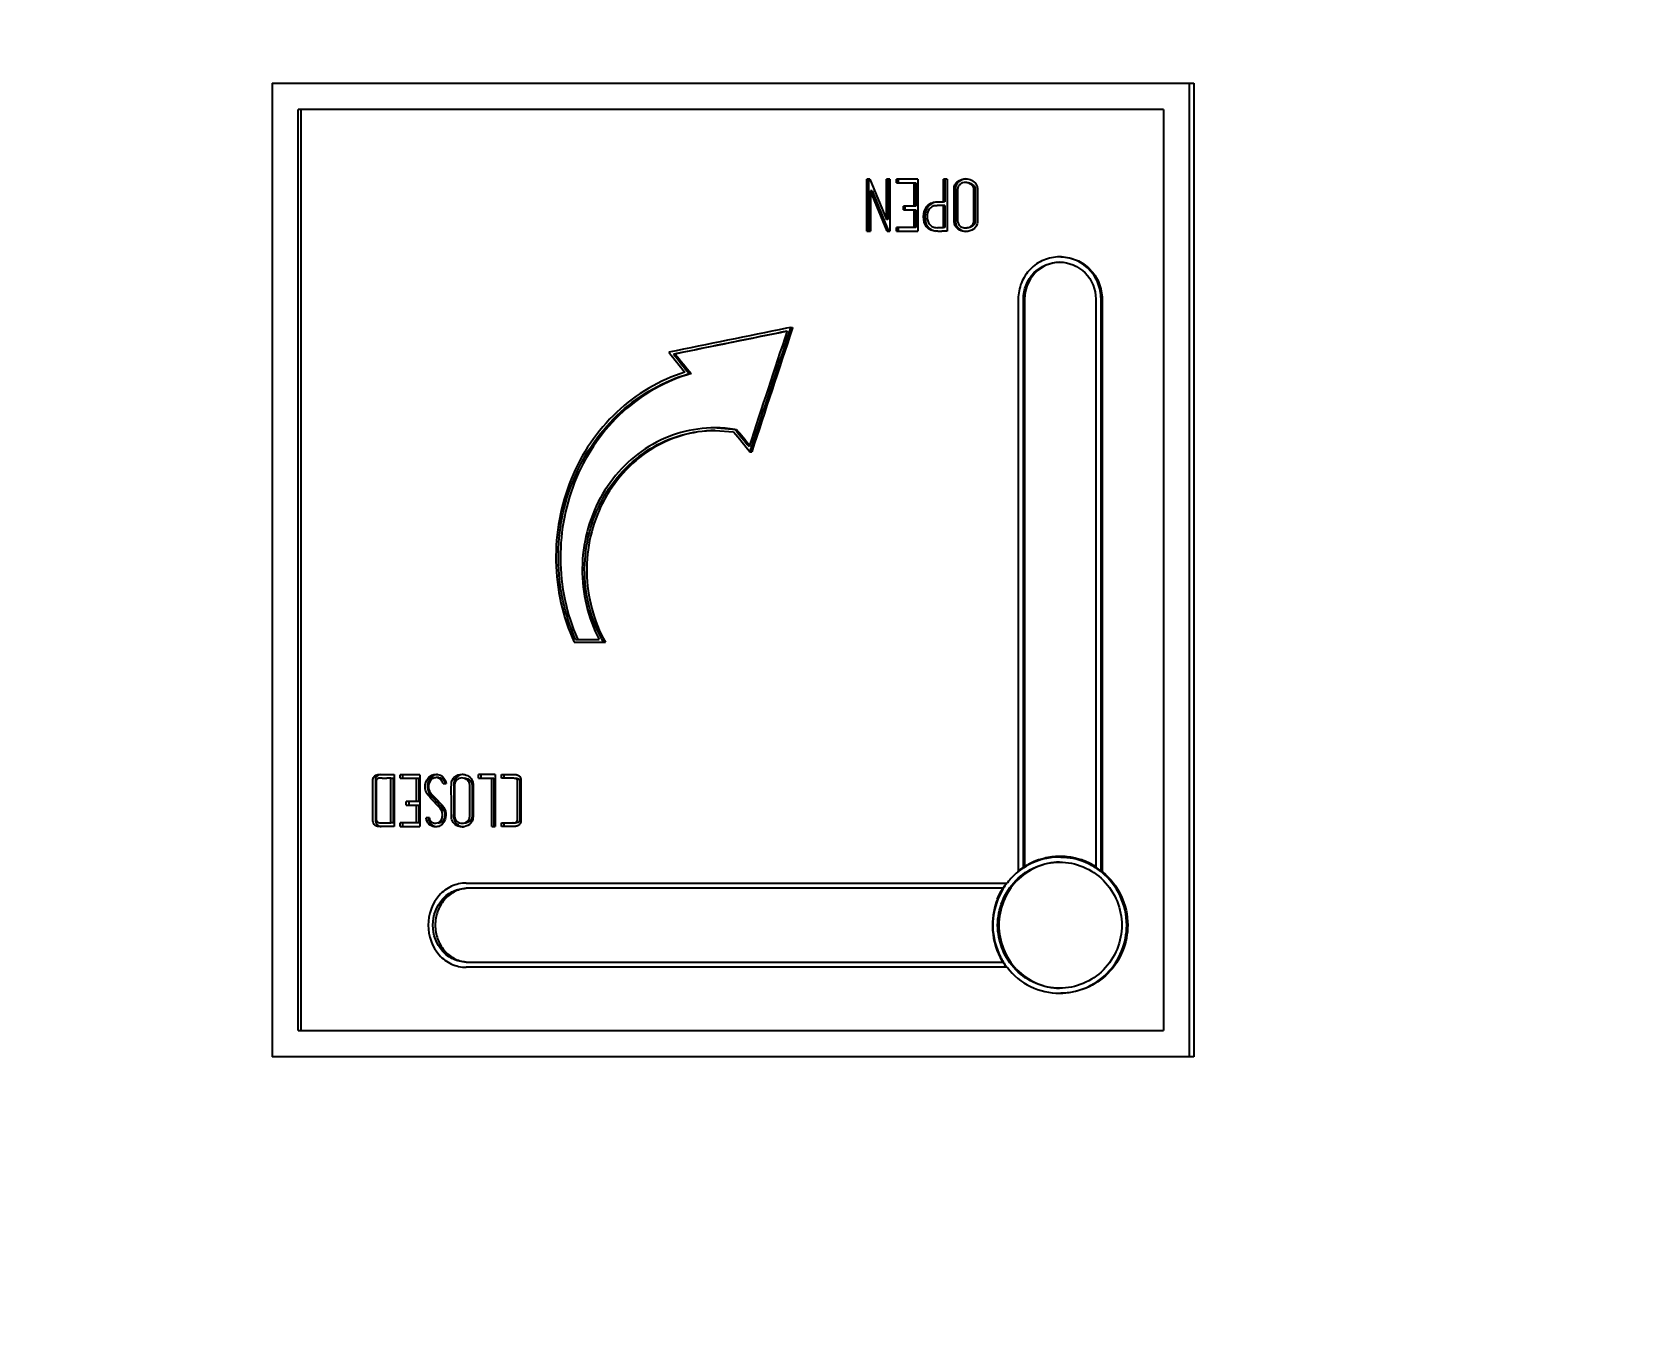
# Model space of a CAD drawing. Header units: millimetres. Extents: x 7589 to 12925, y 625 to 5429.
# Drawn here: x 8318.5 to 8379.1, y 3666.8 to 3716.2 of the extents above; entities that cross this region are included whole.
import ezdxf

# ---------------------------------------------------------------- set-up
doc = ezdxf.new("R2010")
doc.units = ezdxf.units.MM
doc.header["$LTSCALE"] = 307.34
doc.header["$PDMODE"] = 3
doc.header["$PDSIZE"] = 8
doc.layers.get('0').update_dxf_attribs({"linetype": 'CONTINUOUS'})
doc.layers.get('Defpoints').update_dxf_attribs({"linetype": 'CONTINUOUS'})
doc.styles.get("Standard").update_dxf_attribs({"font": 'calibri.ttf'})
doc.dimstyles.get("Standard").update_dxf_attribs({"dimtxt": 35, "dimasz": 35, "dimexe": 1.5, "dimexo": 1, "dimtad": 1, "dimdsep": 46, "dimtxsty": 'Standard', "dimblk": '_FILLED', "dimblk1": '_FILLED', "dimblk2": '_FILLED', "dimcen": 0.09, "dimazin": 2, "dimtol": 1, "dimtp": 0.01, "dimtm": 0.01, "dimtfac": 1, "dimtofl": 0, "dimtmove": 0, "dimatfit": 3, "dimldrblk": '_FILLED', "dimfxl": 1, "dimtolj": 1, "dimarcsym": 0})

# ---------------------------------------------------------------- blocks, each defined once
blk = doc.blocks.new('_FILLED')
at = {"color": 0, "linetype": 'ByBlock'}
blk.add_solid([(0, 0), (-1, 0.2143), (-1, -0.2143)], dxfattribs=at)
blk = doc.blocks.new('*D70')
at = {"color": 0, "lineweight": -2}
for p, q in [((8378.054, 4630.804), (7730.109, 4630.804)), ((7731.609, 4595.804), (7731.609, 3516.003)), ((7731.609, 2399.252), (7731.609, 3479.053)), ((7931.891, 2364.252), (7730.109, 2364.252))]:
    blk.add_line(p, q, dxfattribs=at)
at = {"layer": 'Defpoints', "color": 0}
for p in [(8379.054, 4630.804), (7731.609, 2364.252), (7932.891, 2364.252)]:
    blk.add_point(p, dxfattribs=at)
at = {"color": 0, "linetype": 'ByBlock', "lineweight": -2, "xscale": 35, "yscale": 35, "zscale": 35}
for p, rotation in [((7731.609, 4630.804), 90), ((7731.609, 2364.252), 270)]:
    blk.add_blockref('_FILLED', p, dxfattribs=dict(at, rotation=rotation))
at = {"color": 0, "insert": (7731.609, 3497.528), "char_height": 35, "attachment_point": 5}
blk.add_mtext('\\A1;\\A1;C', dxfattribs=at)

msp = doc.modelspace()

# ---------------------------------------------------------------- linework, layer by layer
at = {"color": 0, "linetype": 'Continuous'}
for p, q in [((8327.65203, 3714.19849), (8327.65203, 3677.19849)), ((8327.65203, 3714.19849), (8362.69395, 3714.19849)), ((8362.5287, 3677.19849), (8362.5287, 3714.19849)), ((8362.69395, 3714.19849), (8362.69395, 3677.19849)), ((8328.63505, 3678.19849), (8328.63505, 3713.19849)), ((8361.53665, 3713.19849), (8328.63505, 3713.19849)), ((8328.73589, 3713.19849), (8328.73589, 3678.19849)), ((8361.53665, 3713.19849), (8361.53665, 3678.19849)), ((8350.25937, 3708.57419), (8350.25937, 3710.55278)), ((8350.37559, 3710.55278), (8350.25937, 3710.55278)), ((8350.31707, 3710.55278), (8350.31707, 3708.57419)), ((8350.37559, 3710.55278), (8351.00159, 3709.02373)), ((8350.40502, 3710.10936), (8350.40502, 3708.57419)), ((8351.03317, 3708.57572), (8350.40502, 3710.10936)), ((8350.46244, 3710.10936), (8350.40502, 3710.10936)), ((8350.46244, 3710.10936), (8351.0887, 3708.57725)), ((8351.00159, 3709.02373), (8351.00159, 3710.55278)), ((8351.13725, 3710.55278), (8351.00159, 3710.55278)), ((8351.0578, 3710.55278), (8351.0578, 3709.02373)), ((8351.13725, 3710.55278), (8351.13725, 3708.57419)), ((8351.39252, 3710.41364), (8351.39252, 3710.5482)), ((8352.20092, 3710.5482), (8351.39252, 3710.5482)), ((8351.39252, 3710.41364), (8352.1189, 3710.41364)), ((8351.44795, 3710.5482), (8351.44795, 3710.41364)), ((8352.06482, 3709.52832), (8352.06482, 3710.41364)), ((8352.1189, 3710.41364), (8352.1189, 3709.52832)), ((8352.20092, 3710.5482), (8352.20092, 3708.57878)), ((8353.17291, 3709.68428), (8353.17291, 3710.55278)), ((8353.30944, 3710.55278), (8353.17291, 3710.55278)), ((8353.22477, 3710.55278), (8353.22477, 3709.68428)), ((8353.30944, 3710.55278), (8353.30944, 3708.57419)), ((8351.64798, 3709.38765), (8351.64798, 3709.52832)), ((8352.1189, 3709.52832), (8351.64798, 3709.52832)), ((8351.64798, 3709.38765), (8352.1189, 3709.38765)), ((8351.7029, 3709.52832), (8351.7029, 3709.38765)), ((8352.06482, 3708.71945), (8352.06482, 3709.38765)), ((8352.1189, 3709.38765), (8352.1189, 3708.71945)), ((8352.88676, 3709.68778), (8352.99759, 3709.68747)), ((8352.99759, 3709.68747), (8353.01502, 3709.68716)), ((8352.99759, 3709.68711), (8353.01501, 3709.68666)), ((8353.22477, 3709.54514), (8353.0294, 3709.54553)), ((8353.22477, 3709.68428), (8353.17291, 3709.68428)), ((8353.17291, 3708.71334), (8353.17291, 3709.54514)), ((8353.22477, 3709.54514), (8353.22477, 3708.71334)), ((8351.0578, 3709.02373), (8351.00159, 3709.02373)), ((8350.25937, 3708.57419), (8350.40502, 3708.57419)), ((8351.03255, 3708.57725), (8351.13725, 3708.57419)), ((8351.39252, 3708.57878), (8351.39252, 3708.71945)), ((8352.1189, 3708.71945), (8351.39252, 3708.71945)), ((8351.39252, 3708.57878), (8352.20092, 3708.57878)), ((8351.44795, 3708.71945), (8351.44795, 3708.57878)), ((8353.06428, 3708.7137), (8353.14782, 3708.71359)), ((8353.13978, 3708.57401), (8353.10758, 3708.57394)), ((8353.30944, 3708.57419), (8353.13978, 3708.57401)), ((8353.14782, 3708.71359), (8353.17291, 3708.71334)), ((8353.22477, 3708.71334), (8353.17291, 3708.71334)), ((8356.01682, 3705.99849), (8356.01682, 3684.25422)), ((8356.2128, 3684.40124), (8356.2128, 3705.99849)), ((8356.25848, 3705.99849), (8356.25848, 3684.42563)), ((8358.96588, 3705.99849), (8358.96588, 3684.40124)), ((8359.16316, 3684.25422), (8359.16316, 3705.99849)), ((8359.20294, 3705.99849), (8359.20294, 3684.25422)), ((8347.3742, 3704.91633), (8347.20928, 3704.8832)), ((8347.321, 3704.75533), (8347.3742, 3704.91633)), ((8347.37421, 3704.91637), (8347.43757, 3704.91637)), ((8347.43756, 3704.91633), (8347.43134, 3704.89749)), ((8342.90376, 3703.90574), (8342.97503, 3703.90552)), ((8343.50949, 3703.16161), (8343.58058, 3703.16161)), ((8344.4971, 3701.10097), (8344.48911, 3701.10098)), ((8344.49711, 3701.10024), (8344.48911, 3701.10087)), ((8344.48921, 3701.00029), (8345.1951, 3700.94762)), ((8344.55824, 3701.10017), (8345.31014, 3701.04126)), ((8345.24365, 3701.0412), (8345.31003, 3701.04139)), ((8345.81558, 3700.19173), (8345.87036, 3700.35825)), ((8345.81601, 3700.19172), (8345.88284, 3700.1928)), ((8339.18865, 3693.05185), (8340.07992, 3693.05185)), ((8339.1309, 3692.95185), (8340.31905, 3692.95185)), ((8331.57601, 3687.73165), (8331.57607, 3687.67046)), ((8331.83185, 3687.78543), (8331.80888, 3687.78743)), ((8332.06695, 3687.78221), (8332.00611, 3687.78081)), ((8332.15869, 3686.08334), (8332.15869, 3687.78364)), ((8332.15869, 3687.78364), (8332.25267, 3687.78364)), ((8332.25267, 3687.78364), (8332.25267, 3686.08334)), ((8332.2835, 3687.92278), (8332.2835, 3685.94419)), ((8332.51301, 3687.78364), (8332.51301, 3687.9182)), ((8333.25803, 3687.9182), (8332.51301, 3687.9182)), ((8332.51301, 3687.78364), (8333.22588, 3687.78364)), ((8332.60628, 3687.9182), (8332.60628, 3687.78364)), ((8333.13386, 3686.89832), (8333.13386, 3687.78364)), ((8333.22588, 3687.78364), (8333.22588, 3686.89832)), ((8333.25803, 3687.9182), (8333.25803, 3685.94878)), ((8333.98525, 3687.80504), (8333.89475, 3687.80504)), ((8334.14755, 3687.58639), (8334.26833, 3687.58639)), ((8334.23538, 3687.69648), (8334.26833, 3687.58639)), ((8335.493, 3687.78364), (8335.493, 3687.92278)), ((8336.12298, 3687.92278), (8335.493, 3687.92278)), ((8335.493, 3687.78364), (8336.08172, 3687.78364)), ((8335.5803, 3687.92278), (8335.5803, 3687.78364)), ((8335.99543, 3685.94419), (8335.99543, 3687.78364)), ((8336.08172, 3687.78364), (8336.08172, 3685.94419)), ((8336.12298, 3687.92278), (8336.12298, 3685.94419)), ((8336.37139, 3687.78364), (8336.37139, 3687.92278)), ((8336.37139, 3687.92278), (8336.41216, 3687.92278)), ((8336.40651, 3687.78364), (8336.37139, 3687.78364)), ((8336.42737, 3687.78364), (8336.40651, 3687.78364)), ((8336.42737, 3687.78364), (8336.40651, 3687.78364)), ((8336.41216, 3687.92278), (8336.52355, 3687.92279)), ((8336.41216, 3687.92278), (8336.46597, 3687.92278)), ((8336.50248, 3687.78364), (8336.42737, 3687.78364)), ((8336.45693, 3687.92278), (8336.45693, 3687.78364)), ((8336.46597, 3687.92278), (8336.52355, 3687.92279)), ((8336.58888, 3687.78364), (8336.50248, 3687.78364)), ((8336.52355, 3687.92279), (8336.56163, 3687.92278)), ((8336.52355, 3687.92279), (8336.56163, 3687.92278)), ((8336.56163, 3687.92278), (8336.62387, 3687.92278)), ((8336.60915, 3687.78364), (8336.58888, 3687.78364)), ((8336.60915, 3687.78364), (8336.58888, 3687.78364)), ((8336.67142, 3687.78364), (8336.60915, 3687.78364)), ((8336.62387, 3687.92278), (8336.65053, 3687.92278)), ((8336.65053, 3687.92278), (8336.71966, 3687.9228)), ((8336.70782, 3687.78364), (8336.67142, 3687.78364)), ((8336.7357, 3687.78364), (8336.70782, 3687.78364)), ((8336.72797, 3687.78364), (8336.70782, 3687.78364)), ((8336.71966, 3687.9228), (8336.74618, 3687.92279)), ((8336.74946, 3687.78364), (8336.7357, 3687.78364)), ((8336.74619, 3687.92279), (8336.78538, 3687.92278)), ((8336.75182, 3687.78364), (8336.74946, 3687.78364)), ((8336.75182, 3687.78364), (8336.74946, 3687.78364)), ((8336.77078, 3687.78365), (8336.75182, 3687.78364)), ((8336.78538, 3687.92277), (8336.80759, 3687.92279)), ((8336.80759, 3687.92279), (8336.83498, 3687.92282)), ((8336.83498, 3687.92282), (8336.86793, 3687.9231)), ((8336.86793, 3687.9231), (8336.88493, 3687.92309)), ((8332.74829, 3686.75765), (8332.74829, 3686.89832)), ((8333.22588, 3686.89832), (8332.74829, 3686.89832)), ((8332.74829, 3686.75765), (8333.22588, 3686.75765)), ((8332.84108, 3686.89832), (8332.84108, 3686.75765)), ((8333.13386, 3686.08945), (8333.13386, 3686.75765)), ((8333.22588, 3686.75765), (8333.22588, 3686.08945)), ((8331.64009, 3685.95786), (8331.73515, 3685.95804)), ((8331.86238, 3685.94437), (8331.76474, 3685.94402)), ((8331.96771, 3685.94418), (8331.86238, 3685.94437)), ((8331.88891, 3686.08242), (8332.15869, 3686.08334)), ((8332.12918, 3685.94411), (8331.96771, 3685.94418)), ((8332.06837, 3685.94333), (8331.96831, 3685.94407)), ((8332.2835, 3685.94419), (8332.06837, 3685.94333)), ((8332.25267, 3686.08334), (8332.15869, 3686.08334)), ((8332.51301, 3685.94878), (8332.51301, 3686.08945)), ((8333.22588, 3686.08945), (8332.51301, 3686.08945)), ((8332.51301, 3685.94878), (8333.25803, 3685.94878)), ((8332.60628, 3686.08945), (8332.60628, 3685.94878)), ((8333.51894, 3686.18731), (8333.4998, 3686.276)), ((8333.6256, 3686.276), (8333.4998, 3686.276)), ((8333.51894, 3686.18731), (8333.61019, 3686.18731)), ((8335.24951, 3686.33957), (8335.24873, 3686.32174)), ((8335.99543, 3685.94419), (8336.12298, 3685.94419)), ((8336.37139, 3685.94419), (8336.37139, 3686.08334)), ((8336.37139, 3686.08334), (8336.40651, 3686.08333)), ((8336.45692, 3685.94419), (8336.37139, 3685.94419)), ((8336.40651, 3686.08333), (8336.50251, 3686.08334)), ((8336.52353, 3685.94419), (8336.41218, 3685.94419)), ((8336.45693, 3686.08334), (8336.45693, 3685.94419)), ((8336.50251, 3686.08334), (8336.51051, 3686.08334)), ((8336.51051, 3686.08334), (8336.54801, 3686.08333)), ((8336.62393, 3685.94421), (8336.52353, 3685.94418)), ((8336.54801, 3686.08333), (8336.58891, 3686.08333)), ((8336.58891, 3686.08333), (8336.62085, 3686.08334)), ((8336.58891, 3686.08333), (8336.62085, 3686.08334)), ((8336.62085, 3686.08334), (8336.6715, 3686.08334)), ((8336.62085, 3686.08334), (8336.6715, 3686.08334)), ((8336.65917, 3685.94419), (8336.62393, 3685.9442)), ((8336.71938, 3685.94411), (8336.65917, 3685.94419)), ((8336.6715, 3686.08334), (8336.70077, 3686.08334)), ((8336.70077, 3686.08334), (8336.72802, 3686.08333)), ((8336.70077, 3686.08334), (8336.72802, 3686.08333)), ((8336.78512, 3685.94426), (8336.71938, 3685.94411)), ((8336.72802, 3686.08333), (8336.74915, 3686.08334)), ((8336.74915, 3686.08334), (8336.77851, 3686.08334)), ((8336.77851, 3686.08334), (8336.78605, 3686.08334)), ((8336.81922, 3685.94414), (8336.78512, 3685.94426)), ((8336.78605, 3686.08334), (8336.80504, 3686.08333)), ((8357.63102, 3684.80849), (8357.58809, 3684.80849)), ((8356.01682, 3684.25422), (8356.05347, 3684.25422)), ((8359.20294, 3684.25422), (8359.16316, 3684.25422)), ((8335.02179, 3683.79849), (8355.59187, 3683.79849)), ((8355.42675, 3683.59849), (8335.02179, 3683.59849)), ((8335.02179, 3680.79849), (8355.42675, 3680.79849)), ((8355.59063, 3680.59849), (8335.02179, 3680.59849)), ((8328.63505, 3678.19849), (8361.53665, 3678.19849)), ((8362.69395, 3677.19849), (8327.65203, 3677.19849))]:
    msp.add_line(p, q, dxfattribs=at)
for points in [[(8333.55699, 3687.43196), (8333.56237, 3687.36795), (8333.57862, 3687.30372), (8333.60086, 3687.24937), (8333.62519, 3687.20426), (8333.64994, 3687.16601), (8333.6777, 3687.12878), (8333.71072, 3687.0895), (8333.74992, 3687.04725), (8333.79349, 3687.00074), (8334.04218, 3686.7356)], [(8334.04218, 3686.7356), (8334.07049, 3686.70483), (8334.09736, 3686.67361), (8334.12575, 3686.63762), (8334.1551, 3686.59543), (8334.18323, 3686.5463), (8334.20395, 3686.49694), (8334.21468, 3686.45013), (8334.21682, 3686.40108), (8334.2138, 3686.35538), (8334.20791, 3686.31532), (8334.19811, 3686.27418), (8334.18243, 3686.23081), (8334.16281, 3686.19313), (8334.14171, 3686.16317), (8334.12016, 3686.13961), (8334.0989, 3686.12162), (8334.07843, 3686.10814), (8334.05908, 3686.09834), (8334.04103, 3686.09132), (8334.02456, 3686.08642), (8334.00929, 3686.08305), (8333.99357, 3686.08066), (8333.97588, 3686.07917), (8333.95855, 3686.07874)]]:
    msp.add_lwpolyline(points, dxfattribs=at)
for centre, radius, start, end in [((8352.97557, 3707.97281), 1.57263, 91.4247185, 91.9629551), ((8352.91948, 3706.9537), 1.6221, 88.7254775, 90.9744656), ((8353.08705, 3714.37692), 5.80301, 268.7016643, 270.2027389), ((8625.12406, 2327.19397), 1405.44095, 101.40495164, 101.5914699), ((8626.646, 2322.72586), 1410.0094, 101.42993995, 101.60619306), ((8344.48368, 3696.24115), 4.85984, 81.003315, 89.8417021), ((8618.46334, 3924.87157), 353.14683, 219.3322396, 219.4572711), ((8345.9346, 3696.02096), 7.29754, 203.7991787, 204.0079637), ((8344.83266, 3695.5351), 5.26808, 207.664882, 209.3641896), ((8331.95124, 3689.15751), 1.37727, 265.0271074, 267.9904938), ((8331.95289, 3689.30709), 1.52681, 268.1252507, 270.1142479), ((8331.95117, 3690.57464), 2.79437, 270.0976834, 271.1265163), ((8331.39553, 3686.20218), 3.16118, 25.9685843, 26.5966162), ((8334.94719, 3687.52857), 0.40414, 100.8011926, 113.5130482), ((8334.95338, 3687.4961), 0.4372, 95.841476, 100.8010629), ((8336.88532, 3687.44092), 0.48189, 88.9164447, 90.0467702), ((8336.16217, 3687.52308), 1.61104, 178.9994894, 179.8802954), ((8336.81534, 3681.28295), 4.80039, 89.9985363, 90.1230047), ((8357.61733, 3682.21106), 2.5807, 103.7497895, 122.6631044), ((8357.58943, 3682.27018), 2.53828, 90.0337256, 103.4925161), ((8357.60232, 3682.25917), 2.5304, 103.4418799, 103.6784979), ((8357.63579, 3682.31311), 2.4904, 91.0771666, 103.0534361), ((8357.5869, 3682.39925), 2.38919, 89.0125084, 89.9927149), ((8357.58803, 3682.28139), 2.52707, 89.028338, 89.9985676), ((8357.63166, 3682.39115), 2.4123, 90.0187455, 91.0138803), ((8357.63351, 3682.32312), 2.48515, 88.3330659, 90.057278), ((8357.63369, 3682.32882), 2.47944, 86.0656408, 88.3333181), ((8357.63335, 3682.33053), 2.47777, 79.4924671, 86.0552339), ((8357.62469, 3682.28438), 2.52472, 75.2145011, 79.4901007), ((8357.6143, 3682.24541), 2.56505, 70.2027035, 75.2124136), ((8357.6063, 3682.22266), 2.58917, 68.2501164, 70.2065402), ((8357.5537, 3682.18767), 2.60435, 57.4749054, 67.4454791), ((8357.55967, 3682.21692), 2.59243, 57.2362281, 67.3476815), ((8357.59739, 3682.20142), 2.61219, 58.3466054, 68.2412892), ((8357.57711, 3682.28428), 2.49774, 129.3844301, 142.2529466), ((8357.54771, 3682.31684), 2.45393, 128.3580105, 129.3363824), ((8357.55445, 3682.30835), 2.46476, 127.6414593, 128.3581949), ((8357.55793, 3682.30384), 2.47046, 127.4577969, 127.6416627), ((8357.57652, 3682.27887), 2.5016, 122.7144702, 127.4478672), ((8357.59512, 3682.25382), 2.5263, 51.8673102, 57.4603131), ((8357.54143, 3682.18751), 2.62703, 51.8789852, 57.2487184), ((8357.62165, 3682.28864), 2.48252, 51.0817388, 51.852601), ((8357.65479, 3682.28336), 2.4907, 51.8076655, 52.5785006), ((8357.62681, 3682.29505), 2.4743, 50.672142, 51.0815368), ((8357.66209, 3682.29262), 2.47891, 50.8313291, 51.8078213), ((8357.72902, 3682.17795), 2.70524, 148.3247887, 158.0082753), ((8357.73998, 3682.17754), 2.6927, 148.4246168, 158.0427096), ((8357.63657, 3682.23985), 2.57197, 142.9251973, 148.4010027), ((8357.59134, 3682.27294), 2.51594, 142.6566897, 142.9054254), ((8357.58789, 3682.27557), 2.51161, 142.4611659, 142.6566745), ((8357.58643, 3682.27669), 2.50977, 142.2461559, 142.4611401), ((8357.66824, 3682.19904), 2.63479, 179.9959422, 180.9909139), ((8357.55247, 3682.19866), 2.50438, 180.0006606, 180.9868459), ((8357.85534, 3682.29327), 2.85174, 207.5725317, 211.6121224), ((8357.70525, 3682.20116), 2.65383, 207.2713027, 211.6335304), ((8362.11452, 3685.16718), 7.98339, 213.1555482, 213.3075459), ((8357.63416, 3682.15704), 2.57016, 211.6273504, 217.1036477), ((8357.58988, 3682.12461), 2.51529, 217.1230001, 217.3813398), ((8357.58803, 3682.1232), 2.51295, 217.3813855, 217.7813746)]:
    msp.add_arc(centre, radius, start, end, dxfattribs=at)
for centre, major_axis, ratio, start_param, end_param in [((8379.05376, 3703.97119), (-97.75255, 113.23143), 0.18618244, 1.41142833, 1.41801943), ((8379.05376, 3703.16161), (-97.85365, 113.29515), 0.18189109, 1.40848113, 1.41496962), ((8379.05376, 3700.94762), (-98.06216, 113.42715), 0.17271982, 1.42256858, 1.42915968), ((8379.05376, 3700.38812), (-98.13169, 113.47109), 0.16955716, 1.41950348, 1.4251981), ((8379.05376, 3686.18731), (-89.65342, 410.57604), 0.10567329, 1.547527, 1.54772559)]:
    msp.add_ellipse(centre, major_axis=major_axis, ratio=ratio, start_param=start_param, end_param=end_param, dxfattribs=at)
for points, knots in [([(8354.01835, 3708.56348), (8353.94008, 3708.56348), (8353.78232, 3708.598), (8353.5609, 3708.79313), (8353.58181, 3709.12925), (8353.57506, 3709.47178), (8353.57814, 3709.82716), (8353.57451, 3710.06222), (8353.57668, 3710.17994)], [0, 0, 0, 0, 0.12530907, 0.2506542, 0.43442481, 0.6229599, 0.81148878, 1, 1, 1, 1]), ([(8353.57668, 3710.17994), (8353.57768, 3710.23373), (8353.599, 3710.34558), (8353.74552, 3710.51086), (8353.91147, 3710.56348), (8354.01615, 3710.56348)], [0, 0, 0, 0, 0.25183528, 0.5099521, 1, 1, 1, 1]), ([(8353.62776, 3710.18121), (8353.62478, 3710.02811), (8353.62842, 3709.79827), (8353.62767, 3709.49226), (8353.62768, 3709.26182), (8353.62817, 3709.03657), (8353.62631, 3708.79871), (8353.79567, 3708.62177), (8353.94354, 3708.5721), (8354.01861, 3708.56556)], [0, 0, 0, 0, 0.25147648, 0.37721596, 0.5029591, 0.62864989, 0.75181904, 0.87626256, 1, 1, 1, 1]), ([(8354.01699, 3710.56131), (8353.92066, 3710.5527), (8353.77323, 3710.49215), (8353.64674, 3710.33372), (8353.62873, 3710.23103), (8353.62776, 3710.18121)], [0, 0, 0, 0, 0.49080275, 0.74714634, 1, 1, 1, 1]), ([(8353.71193, 3710.15656), (8353.70943, 3710.01944), (8353.71249, 3709.81372), (8353.71175, 3709.53944), (8353.7121, 3709.33382), (8353.7114, 3709.16224), (8353.71281, 3709.02505), (8353.70719, 3708.88906), (8353.81312, 3708.73537), (8353.95035, 3708.70256), (8354.01658, 3708.70256)], [0, 0, 0, 0, 0.25233401, 0.3784857, 0.50463677, 0.63078079, 0.69385428, 0.75776083, 0.87814281, 1, 1, 1, 1]), ([(8354.00828, 3710.42433), (8353.93694, 3710.42433), (8353.82429, 3710.38785), (8353.7255, 3710.2727), (8353.71262, 3710.195), (8353.71193, 3710.15656)], [0, 0, 0, 0, 0.48623803, 0.73793243, 1, 1, 1, 1]), ([(8354.33203, 3708.96922), (8354.33416, 3709.03802), (8354.33118, 3709.17564), (8354.33228, 3709.38194), (8354.33203, 3709.58821), (8354.33191, 3709.79438), (8354.33255, 3709.96649), (8354.33116, 3710.10293), (8354.33517, 3710.20479), (8354.28887, 3710.30082), (8354.18147, 3710.3881), (8354.07661, 3710.42433), (8354.00828, 3710.42433)], [0, 0, 0, 0, 0.12546245, 0.25075892, 0.37607083, 0.50138449, 0.62669344, 0.68934588, 0.7509551, 0.80978445, 0.87544503, 1, 1, 1, 1]), ([(8354.01615, 3710.56348), (8354.09354, 3710.56348), (8354.25036, 3710.52852), (8354.47944, 3710.34156), (8354.46363, 3710.00091), (8354.46894, 3709.65691), (8354.46578, 3709.29835), (8354.47059, 3709.06128), (8354.4675, 3708.94252)], [0, 0, 0, 0, 0.12322041, 0.24960615, 0.43275623, 0.62179669, 0.81083373, 1, 1, 1, 1]), ([(8354.05847, 3710.42433), (8354.12668, 3710.42433), (8354.23137, 3710.38808), (8354.33853, 3710.30078), (8354.38471, 3710.20477), (8354.3807, 3710.10293), (8354.38209, 3709.96648), (8354.38145, 3709.79437), (8354.38158, 3709.5882), (8354.38182, 3709.38193), (8354.38073, 3709.17563), (8354.3837, 3709.03801), (8354.38157, 3708.96921)], [0, 0, 0, 0, 0.12436737, 0.1899746, 0.24880166, 0.31043058, 0.37310332, 0.49845288, 0.62380714, 0.74915966, 0.87449673, 1, 1, 1, 1]), ([(8352.41405, 3709.12618), (8352.41497, 3709.26109), (8352.47401, 3709.47556), (8352.68656, 3709.65218), (8352.82077, 3709.68501), (8352.88676, 3709.68779)], [0, 0, 0, 0, 0.50316993, 0.75367317, 1, 1, 1, 1]), ([(8352.88748, 3709.68265), (8352.76624, 3709.66862), (8352.52982, 3709.51148), (8352.4683, 3709.25269), (8352.46744, 3709.12618)], [0, 0, 0, 0, 0.49100174, 1, 1, 1, 1]), ([(8352.8841, 3709.54268), (8352.8359, 3709.53948), (8352.73573, 3709.5212), (8352.59013, 3709.37745), (8352.55104, 3709.22355), (8352.55029, 3709.12465)], [0, 0, 0, 0, 0.24622848, 0.49591649, 1, 1, 1, 1]), ([(8352.89189, 3708.57556), (8352.76093, 3708.57348), (8352.47423, 3708.70062), (8352.41496, 3708.9907), (8352.41405, 3709.12618)], [0, 0, 0, 0, 0.49155355, 1, 1, 1, 1]), ([(8352.46744, 3709.12618), (8352.46827, 3709.00117), (8352.51501, 3708.73724), (8352.75882, 3708.59436), (8352.87903, 3708.578)], [0, 0, 0, 0, 0.50748372, 1, 1, 1, 1]), ([(8352.55029, 3709.12465), (8352.55122, 3709.0219), (8352.59963, 3708.86082), (8352.76157, 3708.72406), (8352.86639, 3708.7083), (8352.91687, 3708.70849)], [0, 0, 0, 0, 0.50315238, 0.75284382, 1, 1, 1, 1]), ([(8354.01658, 3708.70256), (8354.09197, 3708.70256), (8354.21011, 3708.73763), (8354.31561, 3708.85331), (8354.33085, 3708.93127), (8354.33203, 3708.96922)], [0, 0, 0, 0, 0.49821552, 0.74908544, 1, 1, 1, 1]), ([(8354.4675, 3708.94252), (8354.46607, 3708.88713), (8354.44355, 3708.77333), (8354.29359, 3708.6055), (8354.12357, 3708.56348), (8354.01835, 3708.56348)], [0, 0, 0, 0, 0.25599555, 0.5138045, 1, 1, 1, 1]), ([(8354.38157, 3708.96921), (8354.38039, 3708.93126), (8354.3652, 3708.85335), (8354.25996, 3708.73767), (8354.142, 3708.70255), (8354.06674, 3708.70256)], [0, 0, 0, 0, 0.2511741, 0.50211949, 1, 1, 1, 1]), ([(8357.5872, 3707.59849), (8357.38259, 3707.59849), (8356.96793, 3707.51485), (8356.44571, 3707.15753), (8356.09796, 3706.62563), (8356.01649, 3706.20643), (8356.01682, 3705.99849)], [0, 0, 0, 0, 0.24807375, 0.49712287, 0.74789762, 1, 1, 1, 1]), ([(8359.16316, 3705.99849), (8359.1635, 3706.20648), (8359.08123, 3706.62613), (8358.73123, 3707.15772), (8358.20747, 3707.51462), (8357.79208, 3707.59849), (8357.5872, 3707.59849)], [0, 0, 0, 0, 0.25179261, 0.50263268, 0.75197061, 1, 1, 1, 1]), ([(8357.63014, 3707.59849), (8357.83462, 3707.59849), (8358.24934, 3707.51456), (8358.77205, 3707.15754), (8359.12123, 3706.62596), (8359.20328, 3706.20646), (8359.20294, 3705.99849)], [0, 0, 0, 0, 0.24779775, 0.49704059, 0.74797694, 1, 1, 1, 1]), ([(8356.2128, 3705.99849), (8356.21223, 3706.35465), (8356.49955, 3707.0938), (8357.23546, 3707.39849), (8357.5872, 3707.39849)], [0, 0, 0, 0, 0.5031209, 1, 1, 1, 1]), ([(8357.58782, 3707.39782), (8357.24329, 3707.38689), (8356.53253, 3707.0716), (8356.25792, 3706.34796), (8356.25848, 3705.99849)], [0, 0, 0, 0, 0.49656767, 1, 1, 1, 1]), ([(8357.5872, 3707.39849), (8357.9396, 3707.39849), (8358.67611, 3707.09424), (8358.96645, 3706.35492), (8358.96588, 3705.99849)], [0, 0, 0, 0, 0.49715609, 1, 1, 1, 1]), ([(8342.90375, 3703.90576), (8343.26195, 3703.97921), (8344.70365, 3704.27419), (8346.14582, 3704.5668), (8347.22989, 3704.78543)], [0, 0, 0, 0, 0.24848669, 1, 1, 1, 1]), ([(8343.3413, 3703.2153), (8342.86248, 3703.06746), (8341.93189, 3702.65517), (8340.70749, 3701.73313), (8339.70283, 3700.54825), (8338.71145, 3698.69357), (8338.22475, 3696.03377), (8338.69406, 3693.90992), (8339.1309, 3692.95185)], [0, 0, 0, 0, 0.12076552, 0.24271181, 0.36643457, 0.49208765, 0.74624853, 1, 1, 1, 1]), ([(8339.18865, 3693.05185), (8338.76207, 3694.0077), (8338.31539, 3696.1231), (8338.83136, 3698.76107), (8339.84596, 3700.58654), (8340.86333, 3701.7458), (8342.09734, 3702.63721), (8343.03062, 3703.02576), (8343.50949, 3703.16161)], [0, 0, 0, 0, 0.25395574, 0.50810139, 0.63368835, 0.75733888, 0.8792321, 1, 1, 1, 1]), ([(8343.58058, 3703.16161), (8342.62747, 3702.89068), (8341.26317, 3702.11717), (8339.92817, 3700.5929), (8338.91616, 3698.77108), (8338.39798, 3696.1423), (8338.8363, 3694.03143), (8339.25761, 3693.07617)], [0, 0, 0, 0, 0.24143911, 0.36527467, 0.49105621, 0.74560251, 1, 1, 1, 1]), ([(8344.48911, 3701.10098), (8344.04988, 3701.10139), (8343.16416, 3700.98052), (8341.93537, 3700.43655), (8340.88301, 3699.57648), (8340.07283, 3698.45851), (8339.56693, 3697.15141), (8339.31932, 3695.30007), (8339.65207, 3693.87184), (8340.07992, 3693.05185)], [0, 0, 0, 0, 0.12070945, 0.24195581, 0.36483579, 0.48993056, 0.61721968, 0.74582282, 1, 1, 1, 1]), ([(8340.16684, 3693.08914), (8339.74484, 3693.89407), (8339.4137, 3695.29643), (8339.65588, 3697.11714), (8340.30364, 3698.80613), (8341.5733, 3700.17207), (8343.18705, 3700.88041), (8344.05755, 3701.00042), (8344.48921, 3701.00046)], [0, 0, 0, 0, 0.25468435, 0.38355139, 0.5111142, 0.75753974, 0.87903722, 1, 1, 1, 1]), ([(8344.48921, 3700.99992), (8344.05464, 3700.99349), (8343.17963, 3700.85841), (8341.56711, 3700.1131), (8340.31727, 3698.70769), (8339.70327, 3696.99062), (8339.50312, 3695.15241), (8339.87152, 3693.74878), (8340.31905, 3692.95185)], [0, 0, 0, 0, 0.12091789, 0.24245838, 0.48913494, 0.61682229, 0.74571295, 1, 1, 1, 1]), ([(8331.64027, 3685.95786), (8331.60711, 3685.96839), (8331.54003, 3686.00189), (8331.48309, 3686.10396), (8331.48029, 3686.21951), (8331.48103, 3686.37383), (8331.48169, 3686.56779), (8331.48183, 3686.8779), (8331.48108, 3687.26595), (8331.48046, 3687.57642), (8331.48042, 3687.73165)], [0, 0, 0, 0, 0.05663214, 0.1166793, 0.17940086, 0.24252407, 0.3685374, 0.49471796, 0.74735899, 1, 1, 1, 1]), ([(8331.48067, 3687.73165), (8331.48144, 3687.7864), (8331.5293, 3687.87016), (8331.6268, 3687.9143), (8331.67868, 3687.92854), (8331.70465, 3687.92763)], [0, 0, 0, 0, 0.51151877, 0.75722797, 1, 1, 1, 1]), ([(8331.57567, 3687.67046), (8331.57578, 3687.52034), (8331.57641, 3687.22013), (8331.57712, 3686.84491), (8331.57681, 3686.54507), (8331.57636, 3686.35748), (8331.57512, 3686.20837), (8331.58075, 3686.09667), (8331.63853, 3686.00004), (8331.70326, 3685.96824), (8331.73533, 3685.95804)], [0, 0, 0, 0, 0.25272763, 0.50541245, 0.63160798, 0.75763702, 0.82083928, 0.88341157, 0.94335292, 1, 1, 1, 1]), ([(8331.66941, 3687.88973), (8331.64404, 3687.8723), (8331.59418, 3687.82957), (8331.57647, 3687.76418), (8331.57601, 3687.73165)], [0, 0, 0, 0, 0.48625387, 1, 1, 1, 1]), ([(8331.60497, 3687.67049), (8331.60497, 3687.51666), (8331.60495, 3687.28591), (8331.60499, 3686.97827), (8331.60487, 3686.74746), (8331.60526, 3686.55536), (8331.60448, 3686.40114), (8331.60685, 3686.28643), (8331.59849, 3686.17344), (8331.67674, 3686.08142), (8331.78554, 3686.08364), (8331.85474, 3686.08242), (8331.88891, 3686.08242)], [0, 0, 0, 0, 0.25523253, 0.38284595, 0.51046482, 0.6380985, 0.7018799, 0.76574783, 0.83025537, 0.88281289, 0.94330066, 1, 1, 1, 1]), ([(8331.7571, 3687.78849), (8331.72288, 3687.78603), (8331.64561, 3687.78422), (8331.60552, 3687.7068), (8331.60497, 3687.67049)], [0, 0, 0, 0, 0.48572371, 1, 1, 1, 1]), ([(8331.77158, 3687.92331), (8331.80739, 3687.92643), (8331.87932, 3687.91477), (8331.95146, 3687.9253), (8331.9872, 3687.92142)], [0, 0, 0, 0, 0.50002359, 1, 1, 1, 1]), ([(8333.46563, 3687.43196), (8333.46532, 3687.55653), (8333.51308, 3687.75349), (8333.71155, 3687.90864), (8333.83275, 3687.9289), (8333.89363, 3687.9289)], [0, 0, 0, 0, 0.51297385, 0.74931561, 1, 1, 1, 1]), ([(8333.85115, 3687.91048), (8333.76205, 3687.88363), (8333.59311, 3687.74345), (8333.55673, 3687.53671), (8333.55699, 3687.43196)], [0, 0, 0, 0, 0.47043175, 1, 1, 1, 1]), ([(8333.89475, 3687.80504), (8333.85136, 3687.80504), (8333.76236, 3687.78692), (8333.61984, 3687.66631), (8333.56364, 3687.44987), (8333.65365, 3687.23797), (8333.81325, 3687.07093), (8334.0051, 3686.86311), (8334.24851, 3686.63056), (8334.26433, 3686.30428), (8334.17656, 3686.07481), (8334.02618, 3685.9549), (8333.92428, 3685.93808), (8333.87355, 3685.93808)], [0, 0, 0, 0, 0.05319271, 0.10653546, 0.22222677, 0.29601854, 0.38046661, 0.50298433, 0.64790392, 0.77287646, 0.87824291, 0.93780486, 1, 1, 1, 1]), ([(8333.89363, 3687.9289), (8333.96435, 3687.9289), (8334.12127, 3687.89477), (8334.19555, 3687.75904), (8334.23538, 3687.69648)], [0, 0, 0, 0, 0.48814572, 1, 1, 1, 1]), ([(8334.14755, 3687.58639), (8334.11924, 3687.64434), (8334.07504, 3687.76349), (8333.94837, 3687.80504), (8333.89475, 3687.80504)], [0, 0, 0, 0, 0.54598398, 1, 1, 1, 1]), ([(8333.98525, 3687.80504), (8334.00039, 3687.80504), (8334.05596, 3687.80168), (8334.1105, 3687.77625), (8334.13983, 3687.74828)], [0, 0, 0, 0, 0.27201008, 1, 1, 1, 1]), ([(8334.13983, 3687.74828), (8334.15563, 3687.73321), (8334.17403, 3687.70699), (8334.18952, 3687.67962), (8334.19418, 3687.67115)], [0, 0, 0, 0, 0.69297663, 1, 1, 1, 1]), ([(8334.46199, 3687.55009), (8334.46292, 3687.60353), (8334.48174, 3687.71289), (8334.61382, 3687.87773), (8334.77096, 3687.93349), (8334.86901, 3687.93349)], [0, 0, 0, 0, 0.26096358, 0.52128118, 1, 1, 1, 1]), ([(8334.78596, 3687.89915), (8334.71958, 3687.87017), (8334.59457, 3687.77666), (8334.55271, 3687.62518), (8334.55138, 3687.55122)], [0, 0, 0, 0, 0.49470922, 1, 1, 1, 1]), ([(8334.86144, 3687.79434), (8334.79488, 3687.7943), (8334.6884, 3687.75572), (8334.5991, 3687.64104), (8334.58777, 3687.56461), (8334.58714, 3687.5262)], [0, 0, 0, 0, 0.47239997, 0.72735561, 1, 1, 1, 1]), ([(8335.16155, 3686.33956), (8335.16348, 3686.40835), (8335.16078, 3686.54594), (8335.16177, 3686.75221), (8335.16155, 3686.95844), (8335.16143, 3687.16462), (8335.16198, 3687.33666), (8335.16105, 3687.47325), (8335.16425, 3687.57431), (8335.12323, 3687.67005), (8335.02433, 3687.75777), (8334.9254, 3687.79437), (8334.86144, 3687.79434)], [0, 0, 0, 0, 0.12689778, 0.2536362, 0.38039094, 0.50714544, 0.63391793, 0.69731584, 0.75964734, 0.81838667, 0.88207344, 1, 1, 1, 1]), ([(8334.86901, 3687.93349), (8334.9407, 3687.93349), (8335.09034, 3687.89687), (8335.23465, 3687.7644), (8335.28837, 3687.61799), (8335.28642, 3687.46096), (8335.28738, 3687.26389), (8335.28726, 3687.02598), (8335.28636, 3686.70901), (8335.29094, 3686.47112), (8335.28715, 3686.3126)], [0, 0, 0, 0, 0.11552574, 0.23820101, 0.29821405, 0.36147189, 0.4891268, 0.61681187, 0.74449468, 1, 1, 1, 1]), ([(8334.95016, 3687.79434), (8335.014, 3687.79434), (8335.11275, 3687.75767), (8335.21137, 3687.6699), (8335.25222, 3687.57417), (8335.24901, 3687.47314), (8335.24994, 3687.33656), (8335.24939, 3687.16454), (8335.24951, 3686.95838), (8335.24973, 3686.75218), (8335.24874, 3686.54593), (8335.25143, 3686.40835), (8335.24951, 3686.33957)], [0, 0, 0, 0, 0.11776297, 0.18139192, 0.24013021, 0.30248395, 0.36589972, 0.49270872, 0.6194997, 0.74629091, 0.87306578, 1, 1, 1, 1]), ([(8336.86031, 3686.08544), (8336.89544, 3686.09025), (8336.97421, 3686.12896), (8336.98246, 3686.25553), (8336.98011, 3686.37335), (8336.98089, 3686.5374), (8336.98051, 3686.74067), (8336.98063, 3686.98539), (8336.98062, 3687.18912), (8336.98058, 3687.35218), (8336.98077, 3687.47435), (8336.98, 3687.57658), (8336.98137, 3687.65601), (8336.97975, 3687.71295), (8336.94697, 3687.75912), (8336.87368, 3687.78886), (8336.81255, 3687.78365), (8336.77078, 3687.78365)], [0, 0, 0, 0, 0.0555119, 0.11723716, 0.18103102, 0.24483382, 0.3724499, 0.50006798, 0.62768606, 0.69149876, 0.75529621, 0.81908055, 0.85113607, 0.88048796, 0.9059981, 0.93460873, 1, 1, 1, 1]), ([(8336.85551, 3687.78365), (8336.89848, 3687.78365), (8336.96123, 3687.78935), (8337.0359, 3687.75613), (8337.06597, 3687.7058), (8337.06509, 3687.64695), (8337.06477, 3687.56444), (8337.06491, 3687.45909), (8337.06493, 3687.33307), (8337.06492, 3687.16493), (8337.06488, 3686.95478), (8337.06504, 3686.74462), (8337.0647, 3686.57649), (8337.06575, 3686.45037), (8337.06179, 3686.32314), (8337.07606, 3686.20195), (8337.00997, 3686.08296), (8336.92396, 3686.08333), (8336.88376, 3686.08333)], [0, 0, 0, 0, 0.06521464, 0.09327612, 0.11885832, 0.14889399, 0.18091671, 0.24471228, 0.30849397, 0.37229167, 0.49988333, 0.62747457, 0.6912708, 0.75507489, 0.81888982, 0.88438894, 0.93899077, 1, 1, 1, 1]), ([(8336.99082, 3687.90316), (8337.02769, 3687.88692), (8337.09882, 3687.82495), (8337.11173, 3687.68835), (8337.10797, 3687.55406), (8337.10932, 3687.37221), (8337.1087, 3687.14586), (8337.10863, 3686.87373), (8337.10968, 3686.60199), (8337.10618, 3686.37444), (8337.11332, 3686.19456), (8337.09177, 3686.05725), (8336.98985, 3685.96805), (8336.90898, 3685.94871), (8336.86979, 3685.94574)], [0, 0, 0, 0, 0.05668519, 0.12029335, 0.18410558, 0.24786009, 0.37540508, 0.50294119, 0.63051575, 0.75809098, 0.82199162, 0.88580287, 0.94469813, 1, 1, 1, 1]), ([(8333.86799, 3686.07874), (8333.90493, 3686.07874), (8333.98038, 3686.09209), (8334.07839, 3686.18074), (8334.13222, 3686.33003), (8334.12401, 3686.55597), (8333.90484, 3686.78512), (8333.6923, 3687.00573), (8333.50505, 3687.22241), (8333.46563, 3687.36659), (8333.46563, 3687.43196)], [0, 0, 0, 0, 0.06478772, 0.12821954, 0.22211577, 0.33546904, 0.50468723, 0.749797, 0.88534107, 1, 1, 1, 1]), ([(8334.87088, 3685.93348), (8334.79808, 3685.93348), (8334.64741, 3685.97026), (8334.50728, 3686.10876), (8334.45987, 3686.25609), (8334.46329, 3686.41211), (8334.46161, 3686.60792), (8334.46201, 3686.84356), (8334.46256, 3687.15753), (8334.45929, 3687.3931), (8334.46199, 3687.55009)], [0, 0, 0, 0, 0.11797137, 0.23992537, 0.30025897, 0.36397815, 0.49113236, 0.61835395, 0.74557196, 1, 1, 1, 1]), ([(8334.55113, 3687.52645), (8334.55075, 3687.38037), (8334.5514, 3687.16116), (8334.55156, 3686.86908), (8334.55058, 3686.64941), (8334.55434, 3686.43255), (8334.54059, 3686.21125), (8334.66506, 3686.0254), (8334.79226, 3685.95951), (8334.85819, 3685.94437)], [0, 0, 0, 0, 0.25401072, 0.38107336, 0.50814024, 0.63520013, 0.76104464, 0.882383, 1, 1, 1, 1]), ([(8334.58714, 3687.5262), (8334.58491, 3687.38911), (8334.58765, 3687.18344), (8334.58699, 3686.90923), (8334.58731, 3686.70363), (8334.58666, 3686.53215), (8334.58798, 3686.39486), (8334.5828, 3686.26094), (8334.67628, 3686.10853), (8334.80753, 3686.07256), (8334.86924, 3686.07256)], [0, 0, 0, 0, 0.25512931, 0.38268336, 0.51023682, 0.63778268, 0.70155728, 0.76616407, 0.88515987, 1, 1, 1, 1]), ([(8333.87355, 3685.93808), (8333.79652, 3685.93808), (8333.63336, 3685.97423), (8333.54447, 3686.11556), (8333.51894, 3686.18731)], [0, 0, 0, 0, 0.50284991, 1, 1, 1, 1]), ([(8333.61019, 3686.18731), (8333.62895, 3686.1345), (8333.68106, 3686.03604), (8333.77641, 3685.97561), (8333.82515, 3685.95916)], [0, 0, 0, 0, 0.52142136, 1, 1, 1, 1]), ([(8333.6256, 3686.276), (8333.63356, 3686.22142), (8333.68384, 3686.10266), (8333.80971, 3686.07874), (8333.86799, 3686.07874)], [0, 0, 0, 0, 0.48619932, 1, 1, 1, 1]), ([(8334.86924, 3686.07256), (8334.93968, 3686.07256), (8335.05151, 3686.10972), (8335.14706, 3686.22515), (8335.16049, 3686.30171), (8335.16155, 3686.33956)], [0, 0, 0, 0, 0.48534631, 0.73907996, 1, 1, 1, 1]), ([(8335.28715, 3686.3126), (8335.28583, 3686.2574), (8335.26582, 3686.14576), (8335.13013, 3685.97843), (8334.96904, 3685.93348), (8334.87088, 3685.93348)], [0, 0, 0, 0, 0.26612379, 0.52688957, 1, 1, 1, 1]), ([(8335.22415, 3686.22527), (8335.2123, 3686.2009), (8335.14875, 3686.11449), (8335.03621, 3686.07255), (8334.95778, 3686.07256)], [0, 0, 0, 0, 0.25681128, 1, 1, 1, 1]), ([(8355.23384, 3682.19849), (8355.23384, 3682.81015), (8355.72479, 3684.07704), (8356.98597, 3684.59861), (8357.5872, 3684.59845)], [0, 0, 0, 0, 0.50430059, 1, 1, 1, 1]), ([(8357.5877, 3684.59803), (8356.99366, 3684.58655), (8355.75834, 3684.05406), (8355.28148, 3682.80297), (8355.28148, 3682.19848)], [0, 0, 0, 0, 0.49568706, 1, 1, 1, 1]), ([(8356.99868, 3684.73195), (8356.86009, 3684.69865), (8356.58445, 3684.61796), (8356.33309, 3684.47838), (8356.2128, 3684.40124)], [0, 0, 0, 0, 0.49934831, 1, 1, 1, 1]), ([(8357.5872, 3684.59845), (8358.19042, 3684.59828), (8359.45338, 3684.07844), (8359.9531, 3682.81088), (8359.9531, 3682.19849)], [0, 0, 0, 0, 0.49622457, 1, 1, 1, 1]), ([(8360.1409, 3682.19849), (8360.1409, 3682.57901), (8359.96533, 3683.3449), (8359.48733, 3683.96942), (8359.19491, 3684.209)], [0, 0, 0, 0, 0.5016457, 1, 1, 1, 1]), ([(8359.22778, 3684.21449), (8359.52183, 3683.97494), (8360.00267, 3683.34889), (8360.17872, 3682.58031), (8360.17872, 3682.19849)], [0, 0, 0, 0, 0.49833322, 1, 1, 1, 1]), ([(8335.02179, 3683.79849), (8334.83316, 3683.79883), (8334.44572, 3683.71169), (8333.80331, 3683.2273), (8333.43154, 3682.19849), (8333.80331, 3681.16967), (8334.44572, 3680.68528), (8334.83316, 3680.59815), (8335.02179, 3680.59849)], [0, 0, 0, 0, 0.12015496, 0.24369874, 0.5, 0.75630126, 0.87984504, 1, 1, 1, 1]), ([(8335.02179, 3680.79849), (8334.85671, 3680.79819), (8334.51762, 3680.87446), (8333.9553, 3681.29818), (8333.62948, 3682.19849), (8333.9553, 3683.09879), (8334.51762, 3683.52251), (8334.85671, 3683.59879), (8335.02179, 3683.59849)], [0, 0, 0, 0, 0.12015452, 0.24371916, 0.5, 0.75628084, 0.87984548, 1, 1, 1, 1]), ([(8335.02283, 3683.59518), (8334.86564, 3683.58297), (8334.54855, 3683.48864), (8334.16099, 3683.16988), (8333.9122, 3682.71741), (8333.82072, 3682.19852), (8333.91247, 3681.67972), (8334.16098, 3681.22713), (8334.54846, 3680.90818), (8334.86559, 3680.81398), (8335.02277, 3680.80179)], [0, 0, 0, 0, 0.11882731, 0.24136954, 0.36901176, 0.50000218, 0.63098843, 0.7586353, 0.88118398, 1, 1, 1, 1]), ([(8357.5872, 3679.79853), (8356.98592, 3679.79841), (8355.72472, 3680.31995), (8355.23384, 3681.58687), (8355.23384, 3682.19849)], [0, 0, 0, 0, 0.49573954, 1, 1, 1, 1]), ([(8355.28148, 3682.19848), (8355.28148, 3681.59404), (8355.75827, 3680.34304), (8356.99361, 3679.8102), (8357.58771, 3679.79893)], [0, 0, 0, 0, 0.50427145, 1, 1, 1, 1]), ([(8359.9531, 3682.19849), (8359.9531, 3681.58606), (8359.45334, 3680.31854), (8358.19039, 3679.79865), (8357.5872, 3679.79853)], [0, 0, 0, 0, 0.50379943, 1, 1, 1, 1]), ([(8357.5872, 3679.60854), (8358.23822, 3679.60873), (8359.60122, 3680.16962), (8360.1409, 3681.53755), (8360.1409, 3682.19849)], [0, 0, 0, 0, 0.49621681, 1, 1, 1, 1]), ([(8360.17872, 3682.19849), (8360.17872, 3681.53815), (8359.64186, 3680.1714), (8358.28046, 3679.60868), (8357.63014, 3679.60854)], [0, 0, 0, 0, 0.50381806, 1, 1, 1, 1]), ([(8355.6019, 3680.58364), (8355.83439, 3680.28372), (8356.44518, 3679.78896), (8357.2102, 3679.60842), (8357.5872, 3679.60854)], [0, 0, 0, 0, 0.50163267, 1, 1, 1, 1])]:
    msp.add_open_spline(points, degree=3, knots=knots, dxfattribs=at)
for points in [[(8352.9217, 3709.54451), (8352.90916, 3709.54408), (8352.89662, 3709.54351), (8352.8841, 3709.54268)], [(8353.0294, 3709.54553), (8352.99842, 3709.54564), (8352.96744, 3709.54572), (8352.93647, 3709.54495)], [(8353.01501, 3709.68666), (8353.06763, 3709.68534), (8353.12027, 3709.68428), (8353.17291, 3709.68428)], [(8352.91687, 3708.70849), (8352.96604, 3708.70867), (8353.0151, 3708.71392), (8353.06428, 3708.71414)], [(8347.22948, 3704.78543), (8346.7451, 3703.32003), (8346.26184, 3701.85426), (8345.77969, 3700.38812)], [(8345.87036, 3700.35825), (8346.35264, 3701.82431), (8346.83604, 3703.29), (8347.32054, 3704.75533)], [(8347.43134, 3704.89749), (8346.9139, 3703.32968), (8346.39774, 3701.76145), (8345.88285, 3700.19281)], [(8342.97503, 3703.90552), (8343.17673, 3703.65743), (8343.37858, 3703.40946), (8343.58058, 3703.16161)], [(8331.7504, 3687.91958), (8331.72253, 3687.91246), (8331.69313, 3687.90602), (8331.66941, 3687.88973)], [(8331.70465, 3687.92763), (8331.727, 3687.92686), (8331.74931, 3687.92137), (8331.77158, 3687.92331)], [(8331.80888, 3687.78743), (8331.79167, 3687.78883), (8331.77432, 3687.78972), (8331.7571, 3687.78849)], [(8331.9872, 3687.92142), (8332.0402, 3687.91567), (8332.09383, 3687.92201), (8332.14713, 3687.92081)], [(8332.15869, 3687.78364), (8332.1281, 3687.78364), (8332.09752, 3687.78295), (8332.06695, 3687.78221)], [(8332.14713, 3687.92081), (8332.16428, 3687.92043), (8332.18145, 3687.92142), (8332.19859, 3687.92219)], [(8332.19859, 3687.92219), (8332.22686, 3687.92347), (8332.25519, 3687.92278), (8332.2835, 3687.92278)], [(8333.93902, 3687.92699), (8333.90933, 3687.92442), (8333.87968, 3687.91908), (8333.85115, 3687.91048)], [(8334.19418, 3687.67115), (8334.20392, 3687.65347), (8334.21316, 3687.63551), (8334.2222, 3687.61746)], [(8336.89444, 3687.92272), (8336.91231, 3687.92238), (8336.93027, 3687.92058), (8336.94775, 3687.91684)], [(8336.94775, 3687.91684), (8336.96248, 3687.91369), (8336.97704, 3687.90924), (8336.99082, 3687.90316)], [(8331.76474, 3685.94402), (8331.72274, 3685.94402), (8331.67727, 3685.93956), (8331.6395, 3685.95795)], [(8331.73571, 3685.95795), (8331.75386, 3685.94909), (8331.77497, 3685.94748), (8331.79512, 3685.94597)], [(8334.85819, 3685.94437), (8334.88019, 3685.93932), (8334.90267, 3685.93611), (8334.92518, 3685.93459)], [(8335.24873, 3686.32174), (8335.24665, 3686.28862), (8335.23867, 3686.25511), (8335.22415, 3686.22527)], [(8336.81546, 3686.08334), (8336.83043, 3686.08333), (8336.84548, 3686.08341), (8336.86031, 3686.08544)], [(8336.86979, 3685.94574), (8336.85297, 3685.94446), (8336.83608, 3685.94414), (8336.81922, 3685.94414)], [(8356.01682, 3684.25422), (8356.30295, 3684.47917), (8356.64479, 3684.64689), (8356.99868, 3684.73195)], [(8357.5872, 3684.78844), (8357.39482, 3684.78847), (8357.20121, 3684.76497), (8357.0141, 3684.72025)], [(8358.55263, 3684.59282), (8358.26175, 3684.71367), (8357.94301, 3684.78266), (8357.62808, 3684.78809)], [(8357.63014, 3684.78844), (8357.94518, 3684.78838), (8358.26515, 3684.72407), (8358.55775, 3684.6073)], [(8357.63088, 3684.8081), (8357.94721, 3684.80273), (8358.26785, 3684.73547), (8358.55989, 3684.6138)], [(8358.96588, 3684.40124), (8358.83731, 3684.48345), (8358.69898, 3684.55068), (8358.55812, 3684.60936)], [(8355.22061, 3683.19099), (8355.27748, 3683.33197), (8355.35138, 3683.46617), (8355.43164, 3683.59527)], [(8355.43164, 3683.59527), (8355.47496, 3683.66496), (8355.52104, 3683.73308), (8355.5706, 3683.79849)], [(8355.22493, 3683.18915), (8355.09919, 3682.87747), (8355.03347, 3682.53532), (8355.03345, 3682.19922)], [(8355.2426, 3683.18438), (8355.11724, 3682.87381), (8355.04809, 3682.53355), (8355.04809, 3682.19863)], [(8355.03384, 3682.15347), (8355.04085, 3681.74854), (8355.14424, 3681.33461), (8355.33152, 3680.97552)], [(8355.04846, 3682.15553), (8355.05539, 3681.75302), (8355.16189, 3681.34295), (8355.3464, 3680.98516)], [(8355.43092, 3680.80096), (8355.39428, 3680.85705), (8355.35846, 3680.91388), (8355.32748, 3680.97329)], [(8355.5706, 3680.59849), (8355.52549, 3680.65833), (8355.48367, 3680.72061), (8355.44252, 3680.78324)]]:
    msp.add_open_spline(points, degree=3, dxfattribs=at)

# ---------------------------------------------------------------- dimensions: what is measured, and where the dimension line sits
at = {"color": 0}
dim = msp.add_linear_dim(base=(7731.60895, 2364.25215), p1=(8379.05376, 4630.80358), p2=(7932.89123, 2364.25215), angle=90, text='\\A1;C', dimstyle='Standard', override={"dimtad": 0, "dimtih": 1, "dimtoh": 1, "dimdec": 4, "dimzin": 0, "dimtxsty": 'Standard', "dimcen": 62.865, "dimadec": 0, "dimazin": 0, "dimtdec": 4, "dimtzin": 0}, dxfattribs=at)
dim.commit()
dim.dimension.update_dxf_attribs({"geometry": '*D70', "text_midpoint": (7731.60895, 3497.52786)})

doc.saveas('drawing.dxf')
